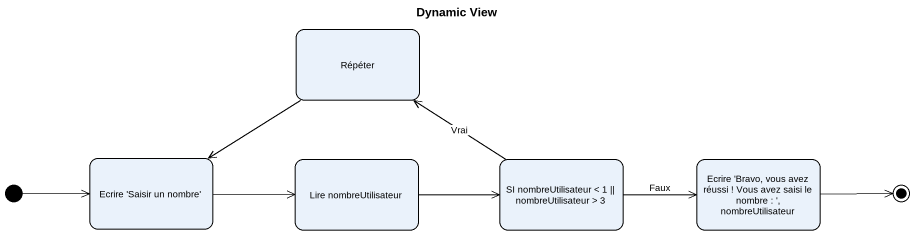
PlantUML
@startuml
title Dynamic View
hide empty description
state Répéter
state "Ecrire 'Saisir un nombre'" as Ecrire_Saisir_un_nombre
state "Lire nombreUtilisateur" as Lire_nombreUtilisateur
state "SI nombreUtilisateur < 1 || nombreUtilisateur > 3" as SI_nombreUtilisateur_1
state "Ecrire 'Bravo, vous avez réussi ! Vous avez saisi le nombre : ', nombreUtilisateur" as Ecrire_Bravo_vous_avez
[*] -right-> Ecrire_Saisir_un_nombre
Répéter --> Ecrire_Saisir_un_nombre
Ecrire_Saisir_un_nombre -right-> Lire_nombreUtilisateur
Lire_nombreUtilisateur -right-> SI_nombreUtilisateur_1
SI_nombreUtilisateur_1 -up-> Répéter : Vrai
SI_nombreUtilisateur_1 -right-> Ecrire_Bravo_vous_avez : Faux
Ecrire_Bravo_vous_avez -right-> [*]
@enduml
